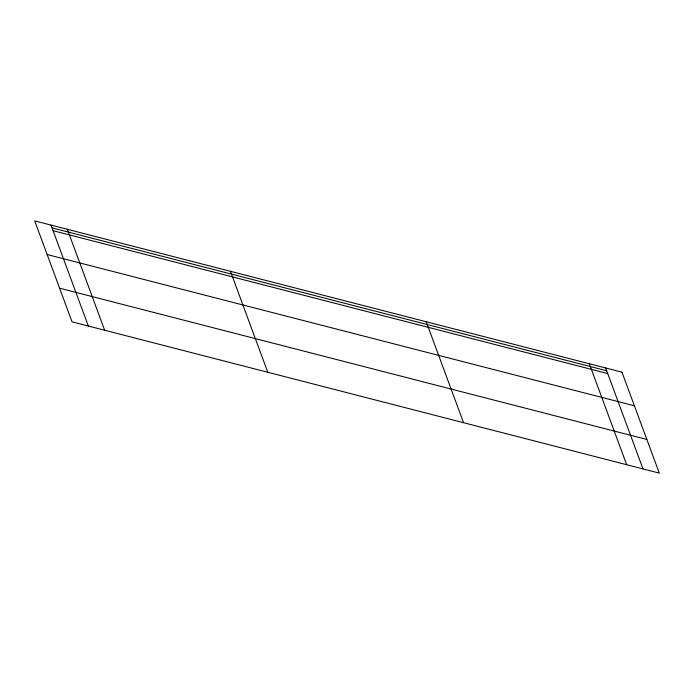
<?xml version="1.0" encoding="UTF-8"?>
<svg xmlns="http://www.w3.org/2000/svg" width="694" height="694" viewBox="0 0 694 694"><rect width="100%" height="100%" fill="white"/><g stroke="black" fill="none" stroke-linecap="round" stroke-linejoin="round"><path stroke-width="1.04" d="M52.05 227.884L606.677 370.761M53.091 230.694L607.718 373.563M47.149 254.533L634.403 405.808M59.597 288.192L646.851 439.467M605.645 367.95L642.991 468.918M589.327 363.751L626.673 464.72M426.203 321.73L463.549 422.698M230.451 271.302L267.797 372.27M67.327 229.28L104.673 330.249M51.009 225.082L88.355 326.05M621.954 372.158L34.7 220.883L72.046 321.843L659.3 473.117L621.954 372.158"/></g></svg>
